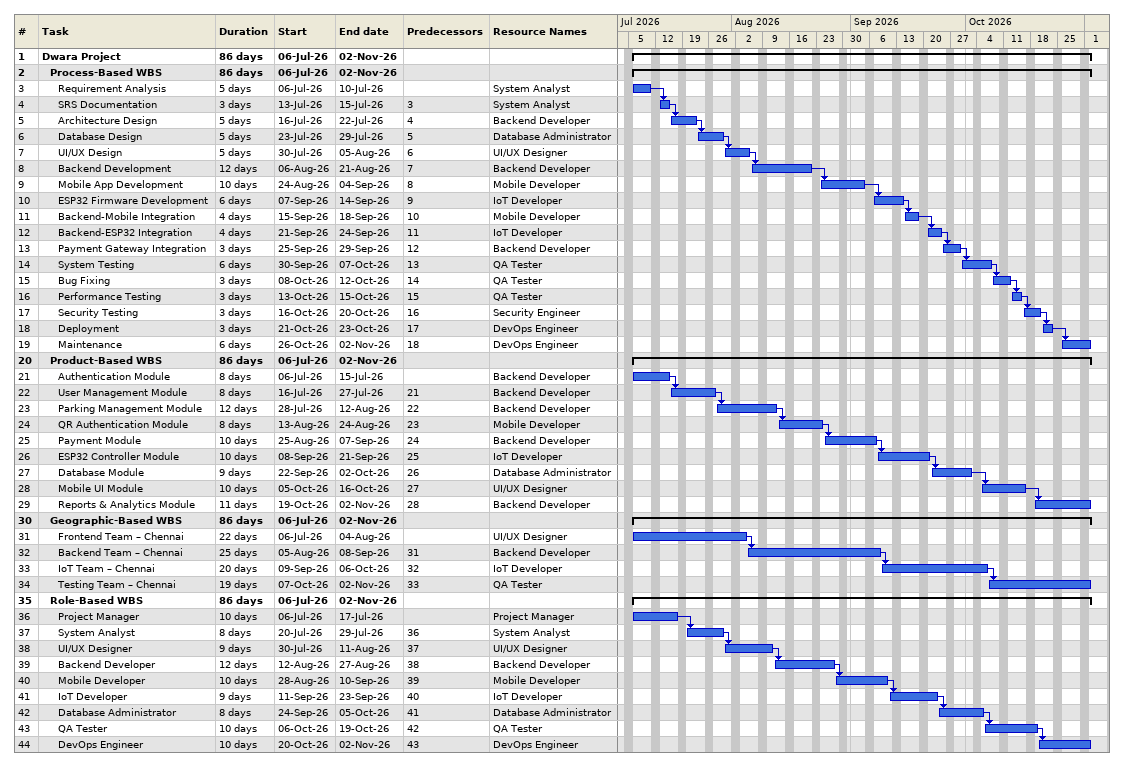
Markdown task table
| ID | Level | Task | Duration | Start | Finish | Predecessors | Resources |
|---|---|---|---|---|---|---|---|
| 1 | 1 | **Dwara Project** | 86d | 2026-07-06 | 2026-11-02 |  |  |
| 2 | 2 | **Process-Based WBS** | 86d | 2026-07-06 | 2026-11-02 |  |  |
| 3 | 3 | Requirement Analysis | 5d | 2026-07-06 | 2026-07-10 |  | System Analyst |
| 4 | 3 | SRS Documentation | 3d | 2026-07-13 | 2026-07-15 | 3 | System Analyst |
| 5 | 3 | Architecture Design | 5d | 2026-07-16 | 2026-07-22 | 4 | Backend Developer |
| 6 | 3 | Database Design | 5d | 2026-07-23 | 2026-07-29 | 5 | Database Administrator |
| 7 | 3 | UI/UX Design | 5d | 2026-07-30 | 2026-08-05 | 6 | UI/UX Designer |
| 8 | 3 | Backend Development | 12d | 2026-08-06 | 2026-08-21 | 7 | Backend Developer |
| 9 | 3 | Mobile App Development | 10d | 2026-08-24 | 2026-09-04 | 8 | Mobile Developer |
| 10 | 3 | ESP32 Firmware Development | 6d | 2026-09-07 | 2026-09-14 | 9 | IoT Developer |
| 11 | 3 | Backend-Mobile Integration | 4d | 2026-09-15 | 2026-09-18 | 10 | Mobile Developer |
| 12 | 3 | Backend-ESP32 Integration | 4d | 2026-09-21 | 2026-09-24 | 11 | IoT Developer |
| 13 | 3 | Payment Gateway Integration | 3d | 2026-09-25 | 2026-09-29 | 12 | Backend Developer |
| 14 | 3 | System Testing | 6d | 2026-09-30 | 2026-10-07 | 13 | QA Tester |
| 15 | 3 | Bug Fixing | 3d | 2026-10-08 | 2026-10-12 | 14 | QA Tester |
| 16 | 3 | Performance Testing | 3d | 2026-10-13 | 2026-10-15 | 15 | QA Tester |
| 17 | 3 | Security Testing | 3d | 2026-10-16 | 2026-10-20 | 16 | Security Engineer |
| 18 | 3 | Deployment | 3d | 2026-10-21 | 2026-10-23 | 17 | DevOps Engineer |
| 19 | 3 | Maintenance | 6d | 2026-10-26 | 2026-11-02 | 18 | DevOps Engineer |
| 20 | 2 | **Product-Based WBS** | 86d | 2026-07-06 | 2026-11-02 |  |  |
| 21 | 3 | Authentication Module | 8d | 2026-07-06 | 2026-07-15 |  | Backend Developer |
| 22 | 3 | User Management Module | 8d | 2026-07-16 | 2026-07-27 | 21 | Backend Developer |
| 23 | 3 | Parking Management Module | 12d | 2026-07-28 | 2026-08-12 | 22 | Backend Developer |
| 24 | 3 | QR Authentication Module | 8d | 2026-08-13 | 2026-08-24 | 23 | Mobile Developer |
| 25 | 3 | Payment Module | 10d | 2026-08-25 | 2026-09-07 | 24 | Backend Developer |
| 26 | 3 | ESP32 Controller Module | 10d | 2026-09-08 | 2026-09-21 | 25 | IoT Developer |
| 27 | 3 | Database Module | 9d | 2026-09-22 | 2026-10-02 | 26 | Database Administrator |
| 28 | 3 | Mobile UI Module | 10d | 2026-10-05 | 2026-10-16 | 27 | UI/UX Designer |
| 29 | 3 | Reports & Analytics Module | 11d | 2026-10-19 | 2026-11-02 | 28 | Backend Developer |
| 30 | 2 | **Geographic-Based WBS** | 86d | 2026-07-06 | 2026-11-02 |  |  |
| 31 | 3 | Frontend Team – Chennai | 22d | 2026-07-06 | 2026-08-04 |  | UI/UX Designer |
| 32 | 3 | Backend Team – Chennai | 25d | 2026-08-05 | 2026-09-08 | 31 | Backend Developer |
| 33 | 3 | IoT Team – Chennai | 20d | 2026-09-09 | 2026-10-06 | 32 | IoT Developer |
| 34 | 3 | Testing Team – Chennai | 19d | 2026-10-07 | 2026-11-02 | 33 | QA Tester |
| 35 | 2 | **Role-Based WBS** | 86d | 2026-07-06 | 2026-11-02 |  |  |
| 36 | 3 | Project Manager | 10d | 2026-07-06 | 2026-07-17 |  | Project Manager |
| 37 | 3 | System Analyst | 8d | 2026-07-20 | 2026-07-29 | 36 | System Analyst |
| 38 | 3 | UI/UX Designer | 9d | 2026-07-30 | 2026-08-11 | 37 | UI/UX Designer |
| 39 | 3 | Backend Developer | 12d | 2026-08-12 | 2026-08-27 | 38 | Backend Developer |
| 40 | 3 | Mobile Developer | 10d | 2026-08-28 | 2026-09-10 | 39 | Mobile Developer |
| 41 | 3 | IoT Developer | 9d | 2026-09-11 | 2026-09-23 | 40 | IoT Developer |
| 42 | 3 | Database Administrator | 8d | 2026-09-24 | 2026-10-05 | 41 | Database Administrator |
| 43 | 3 | QA Tester | 10d | 2026-10-06 | 2026-10-19 | 42 | QA Tester |
| 44 | 3 | DevOps Engineer | 10d | 2026-10-20 | 2026-11-02 | 43 | DevOps Engineer |
